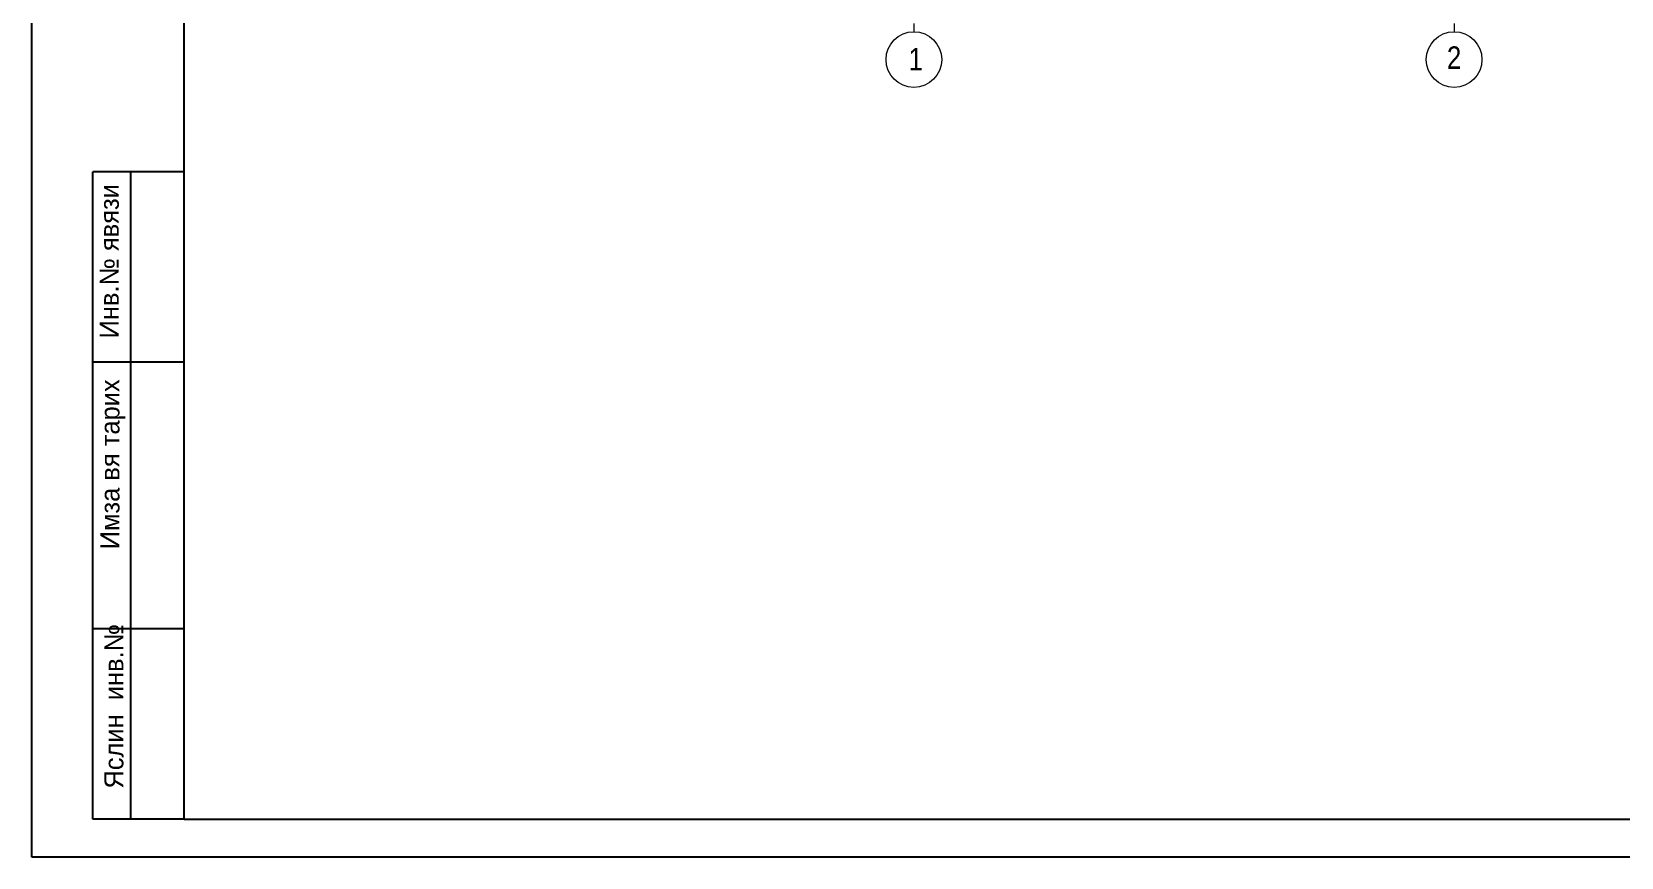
# Model space of a CAD drawing. Header units: millimetres. Extents: x -149347 to 251215, y -2929184 to -2541447.
# Drawn here: x -19935 to -2284, y -2634357 to -2625184 of the extents above; entities that cross this region are included whole.
import ezdxf

# ---------------------------------------------------------------- set-up
doc = ezdxf.new("R2010")
doc.units = ezdxf.units.MM
doc.linetypes.add('DASHDOTX2', pattern=[50.8, 25.4, -12.7, 0, -12.7])
doc.styles.add('CP_ATTR', font='A3TI(LA).TTF')
doc.styles.add('style6', font='ARIALN.TTF', dxfattribs={"height": 300})

# ---------------------------------------------------------------- blocks, each defined once
blk = doc.blocks.new('mekteb')
at = {"color": 0, "lineweight": 25}
for p, q in [((99643, -1849866), (99643, -1821466)), ((139843, -1849866), (99643, -1849866))]:
    blk.add_line(p, q, dxfattribs=at)
at = {"color": 0, "lineweight": 25, "ltscale": 15}
for q in [(101643, -1821966), (139343, -1849366)]:
    blk.add_line((101643, -1849366), q, dxfattribs=at)
at = {"lineweight": 25, "ltscale": 0.25}
for p, q in [((100443, -1849366), (100443, -1840866)), ((100943, -1849367), (100943, -1840866))]:
    blk.add_line(p, q, dxfattribs=at)
at = {"lineweight": 25}
for p, q in [((101643, -1840866), (100443, -1840866)), ((101645, -1843366), (100445, -1843366)), ((101645, -1846866), (100445, -1846866)), ((101643, -1849366), (100443, -1849366))]:
    blk.add_line(p, q, dxfattribs=at)
at = {"lineweight": 25, "char_height": 250.01, "width": 5960.07, "attachment_point": 1, "rotation": 90, "style": 'CP_ATTR'}
for s, insert in [('\\pt3143;Инв.№ явязи', (100535, -1843053)), ('\\pt3143;Имза вя тарих', (100544, -1845823)), ('\\pt3143;Яслин  инв.№', (100595, -1848965))]:
    blk.add_mtext(s, dxfattribs=dict(at, insert=insert))

msp = doc.modelspace()

# ---------------------------------------------------------------- linework, layer by layer
at = {"color": 1, "linetype": 'DASHDOTX2', "lineweight": 13, "ltscale": 15}
for p, q in [((-10138.91777, -2615185.0596), (-10138.91777, -2625183.73772)), ((-4138.91777, -2615185.0596), (-4138.91777, -2625183.73772))]:
    msp.add_line(p, q, dxfattribs=at)
at = {"color": 231, "lineweight": 15, "ltscale": 50}
for centre in [(-10138.91777, -2625492.90393), (-4138.91777, -2625492.90393)]:
    msp.add_circle(centre, 309.16622, dxfattribs=at)

# ---------------------------------------------------------------- block references
at = {"lineweight": 15, "xscale": 0.8461818227046578, "yscale": 0.8461818227046578, "zscale": 0.8461818227046578}
msp.add_blockref('mekteb', (-104251.00934, -1069033.67533), dxfattribs=at)

# ---------------------------------------------------------------- texts
at = {"color": 231, "lineweight": 15, "ltscale": 50, "char_height": 250, "attachment_point": 1, "style": 'style6'}
for s, insert in [('{\\fArial Narrow|b0|i0|c238|p34;1}', (-10197.54059, -2625362.30764)), ('{\\fArial Narrow|b0|i0|c238|p34;2}', (-4219.12609, -2625346.35032))]:
    msp.add_mtext_dynamic_manual_height_columns(s, width=157.5516269, gutter_width=12.5, heights=[0], dxfattribs=dict(at, insert=insert))

doc.saveas('drawing.dxf')
